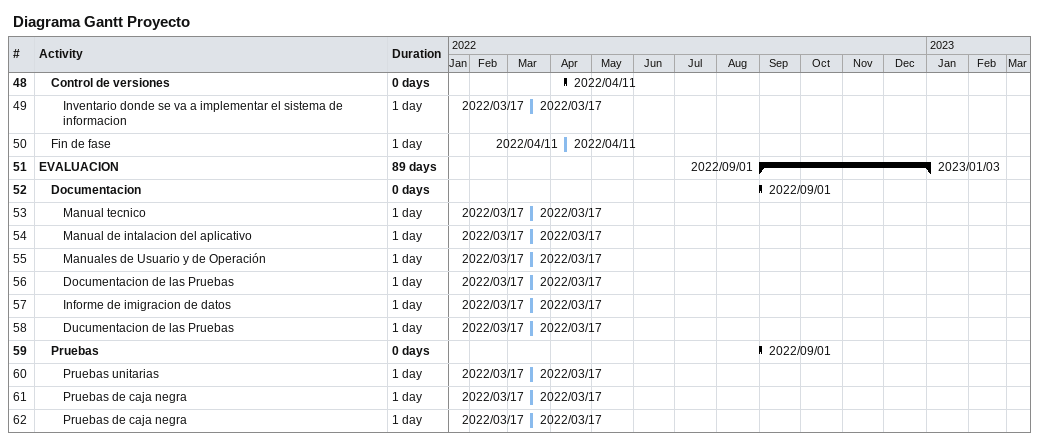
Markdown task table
Diagrama Gantt Proyecto

| ID | Level | Task | Duration | Start | Finish |
|---|---|---|---|---|---|
| 48 | 2 | **Control de versiones** | 0d | 2022-04-11 | 2022-04-11 |
| 49 | 3 | Inventario donde se va a implementar el sistema de informacion | 1d | 2022-03-17 | 2022-03-17 |
| 50 | 2 | Fin de fase | 1d | 2022-04-11 | 2022-04-11 |
| 51 | 1 | **EVALUACION** | 89d | 2022-09-01 | 2023-01-03 |
| 52 | 2 | **Documentacion** | 0d | 2022-09-01 | 2022-09-01 |
| 53 | 3 | Manual tecnico | 1d | 2022-03-17 | 2022-03-17 |
| 54 | 3 | Manual de intalacion del aplicativo | 1d | 2022-03-17 | 2022-03-17 |
| 55 | 3 | Manuales de Usuario y de Operación | 1d | 2022-03-17 | 2022-03-17 |
| 56 | 3 | Documentacion de las Pruebas | 1d | 2022-03-17 | 2022-03-17 |
| 57 | 3 | Informe de imigracion de datos | 1d | 2022-03-17 | 2022-03-17 |
| 58 | 3 | Ducumentacion de las Pruebas | 1d | 2022-03-17 | 2022-03-17 |
| 59 | 2 | **Pruebas** | 0d | 2022-09-01 | 2022-09-01 |
| 60 | 3 | Pruebas unitarias | 1d | 2022-03-17 | 2022-03-17 |
| 61 | 3 | Pruebas de caja negra | 1d | 2022-03-17 | 2022-03-17 |
| 62 | 3 | Pruebas de caja negra | 1d | 2022-03-17 | 2022-03-17 |
